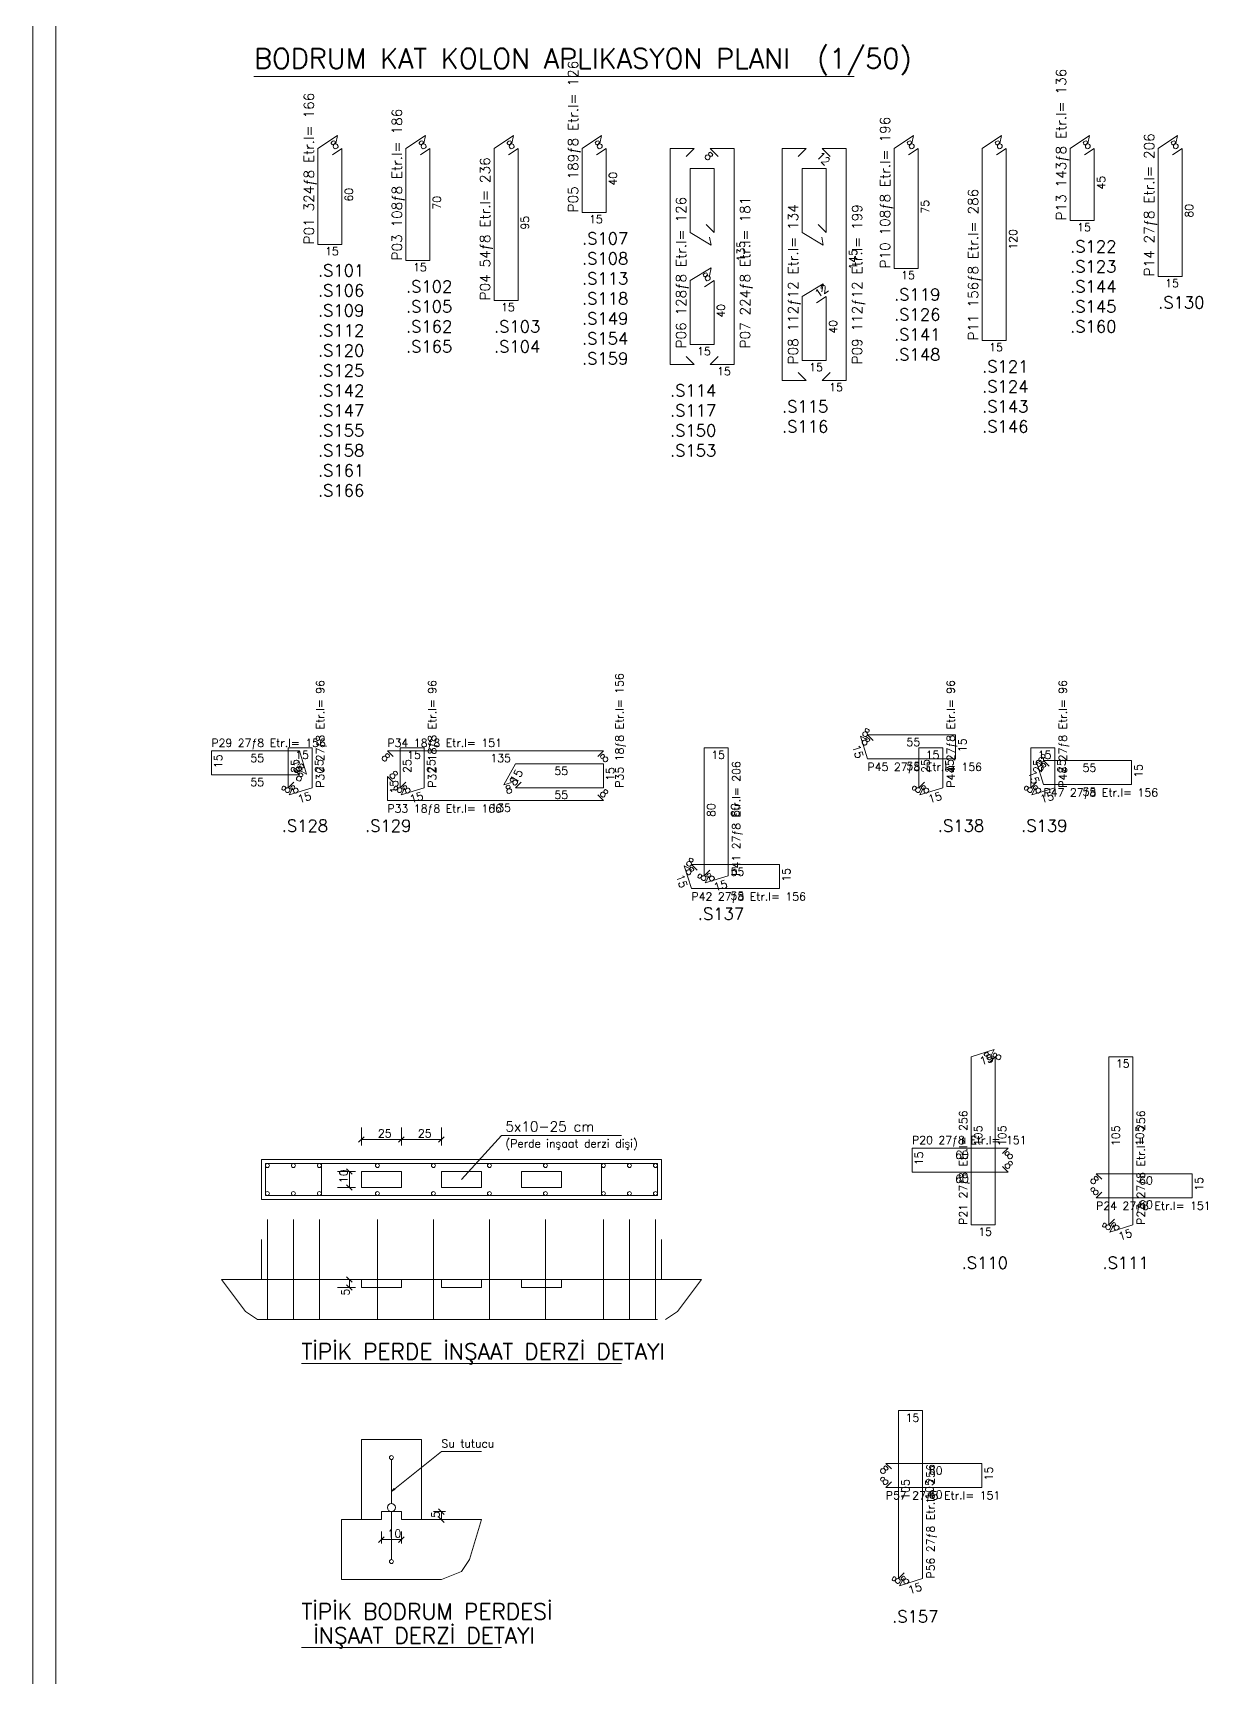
# Model space of a CAD drawing. Header units: inches. Extents: x -0.21 to 0.83, y 0.75 to 2.02.
# Drawn here: x -0.1554 to 0.1373, y 1.0603 to 1.4713 of the extents above; entities that cross this region are included whole.
import ezdxf

# ---------------------------------------------------------------- set-up
doc = ezdxf.new("R2010")
doc.units = ezdxf.units.IN
doc.header["$MEASUREMENT"] = 0
doc.linetypes.add('HIDDEN', pattern=[0.006, 0.002, -0.002, 0.002])
for name, color, linetype, lineweight in [('DONATI', 84, 'Continuous', 0), ('OLCU', 1, 'Continuous', 0), ('PENC2', 1, 'Continuous', 0), ('PENC3', 5, 'Continuous', 0), ('PENC4', 84, 'Continuous', 0), ('PENH2', 1, 'HIDDEN', 0), ('PENH3', 2, 'HIDDEN', 0)]:
    doc.layers.add(name, color=color, linetype=linetype, lineweight=lineweight)
doc.styles.add('RomanSTA', font='RomanSTA')

msp = doc.modelspace()

# ---------------------------------------------------------------- linework, layer by layer
at = {"layer": 'DONATI', "linetype": 'Continuous'}
for p, q in [((-0.08418, 1.44242), (-0.07934, 1.44562)), ((-0.07974, 1.44362), (-0.07934, 1.44562)), ((-0.06218, 1.44242), (-0.05734, 1.44562)), ((-0.05774, 1.44362), (-0.05734, 1.44562)), ((-0.04018, 1.44242), (-0.03534, 1.44562)), ((-0.03574, 1.44362), (-0.03534, 1.44562)), ((-0.01818, 1.44242), (-0.01334, 1.44562)), ((-0.01374, 1.44362), (-0.01334, 1.44562)), ((0.05982, 1.44242), (0.06466, 1.44562)), ((0.06426, 1.44362), (0.06466, 1.44562)), ((0.08182, 1.44242), (0.08666, 1.44562)), ((0.08626, 1.44362), (0.08666, 1.44562)), ((0.10382, 1.44242), (0.10866, 1.44562)), ((0.10826, 1.44362), (0.10866, 1.44562)), ((0.12582, 1.44242), (0.13066, 1.44562)), ((0.13026, 1.44362), (0.13066, 1.44562)), ((-0.08418, 1.44242), (-0.08418, 1.41842)), ((-0.08058, 1.44082), (-0.07818, 1.44242)), ((-0.07818, 1.41842), (-0.07818, 1.44242)), ((-0.06218, 1.44242), (-0.06218, 1.41442)), ((-0.05858, 1.44082), (-0.05618, 1.44242)), ((-0.05618, 1.41442), (-0.05618, 1.44242)), ((-0.04018, 1.44242), (-0.04018, 1.40442)), ((-0.03658, 1.44082), (-0.03418, 1.44242)), ((-0.03418, 1.40442), (-0.03418, 1.44242)), ((-0.01818, 1.44242), (-0.01818, 1.42642)), ((-0.01458, 1.44082), (-0.01218, 1.44242)), ((-0.01218, 1.42642), (-0.01218, 1.44242)), ((0.00382, 1.38842), (0.00382, 1.44242)), ((0.00382, 1.44242), (0.00982, 1.44242)), ((0.00782, 1.44042), (0.00982, 1.44242)), ((0.01982, 1.44242), (0.01382, 1.44242)), ((0.01382, 1.44242), (0.01582, 1.44042)), ((0.01982, 1.38842), (0.01982, 1.44242)), ((0.03182, 1.38442), (0.03182, 1.44242)), ((0.03182, 1.44242), (0.03782, 1.44242)), ((0.03582, 1.44042), (0.03782, 1.44242)), ((0.04782, 1.44242), (0.04182, 1.44242)), ((0.04182, 1.44242), (0.04382, 1.44042)), ((0.04782, 1.38442), (0.04782, 1.44242)), ((0.05982, 1.44242), (0.05982, 1.41242)), ((0.06342, 1.44082), (0.06582, 1.44242)), ((0.06582, 1.41242), (0.06582, 1.44242)), ((0.08182, 1.44242), (0.08182, 1.39442)), ((0.08542, 1.44082), (0.08782, 1.44242)), ((0.08782, 1.39442), (0.08782, 1.44242)), ((0.10382, 1.44242), (0.10382, 1.42442)), ((0.10742, 1.44082), (0.10982, 1.44242)), ((0.10982, 1.42442), (0.10982, 1.44242)), ((0.12582, 1.44242), (0.12582, 1.41042)), ((0.12942, 1.44082), (0.13182, 1.44242)), ((0.13182, 1.41042), (0.13182, 1.44242)), ((0.00882, 1.42142), (0.00882, 1.43742)), ((0.00882, 1.43742), (0.01482, 1.43742)), ((0.01482, 1.43742), (0.01482, 1.42142)), ((0.03682, 1.42142), (0.03682, 1.43742)), ((0.03682, 1.43742), (0.04282, 1.43742)), ((0.04282, 1.43742), (0.04282, 1.42142)), ((-0.01218, 1.42642), (-0.01818, 1.42642)), ((0.01282, 1.42342), (0.01482, 1.42142)), ((0.04082, 1.42342), (0.04282, 1.42142)), ((0.10982, 1.42442), (0.10382, 1.42442)), ((-0.07818, 1.41842), (-0.08418, 1.41842)), ((0.00882, 1.42142), (0.01412, 1.41822)), ((0.01412, 1.41822), (0.01372, 1.42022)), ((0.03682, 1.42142), (0.04212, 1.41822)), ((0.04212, 1.41822), (0.04172, 1.42022)), ((-0.05618, 1.41442), (-0.06218, 1.41442)), ((0.00882, 1.40942), (0.01412, 1.41262)), ((0.01412, 1.41262), (0.01372, 1.41062)), ((0.06582, 1.41242), (0.05982, 1.41242)), ((0.13182, 1.41042), (0.12582, 1.41042)), ((0.00882, 1.40942), (0.00882, 1.39342)), ((0.01242, 1.40782), (0.01482, 1.40942)), ((0.01482, 1.39342), (0.01482, 1.40942)), ((0.03682, 1.40542), (0.04212, 1.40862)), ((0.04212, 1.40862), (0.04172, 1.40662)), ((-0.03418, 1.40442), (-0.04018, 1.40442)), ((0.03682, 1.40542), (0.03682, 1.38942)), ((0.04042, 1.40382), (0.04282, 1.40542)), ((0.04282, 1.38942), (0.04282, 1.40542)), ((0.00882, 1.39342), (0.01482, 1.39342)), ((0.08782, 1.39442), (0.08182, 1.39442)), ((0.00782, 1.39042), (0.00982, 1.38842)), ((0.01382, 1.38842), (0.01582, 1.39042)), ((0.03682, 1.38942), (0.04282, 1.38942)), ((0.00382, 1.38842), (0.00982, 1.38842)), ((0.01982, 1.38842), (0.01382, 1.38842)), ((0.03582, 1.38642), (0.03782, 1.38442)), ((0.04182, 1.38442), (0.04382, 1.38642)), ((0.03182, 1.38442), (0.03782, 1.38442)), ((0.04782, 1.38442), (0.04182, 1.38442)), ((0.05139, 1.29552), (0.05316, 1.29462)), ((0.05139, 1.29552), (0.05317, 1.28982)), ((0.07517, 1.29582), (0.05317, 1.29582)), ((0.05317, 1.29582), (0.05458, 1.29442)), ((0.07517, 1.28982), (0.07517, 1.29582)), ((-0.08883, 1.29182), (-0.11083, 1.29182)), ((-0.11083, 1.29182), (-0.11083, 1.28582)), ((-0.08563, 1.29262), (-0.09163, 1.29262)), ((-0.09163, 1.29262), (-0.09163, 1.28262)), ((-0.08706, 1.28602), (-0.08883, 1.29182)), ((-0.08563, 1.28262), (-0.08563, 1.29262)), ((-0.01283, 1.29182), (-0.06683, 1.29182)), ((-0.06683, 1.29182), (-0.06542, 1.29042)), ((-0.05763, 1.29262), (-0.06363, 1.29262)), ((-0.06363, 1.29262), (-0.06363, 1.28262)), ((-0.05763, 1.28262), (-0.05763, 1.29262)), ((-0.01283, 1.29182), (-0.01425, 1.29042)), ((0.01837, 1.29262), (0.01237, 1.29262)), ((0.01237, 1.29262), (0.01237, 1.26062)), ((0.01837, 1.26062), (0.01837, 1.29262)), ((0.07197, 1.29262), (0.06597, 1.29262)), ((0.06597, 1.29262), (0.06597, 1.28262)), ((0.07197, 1.28262), (0.07197, 1.29262)), ((0.09997, 1.29262), (0.09397, 1.29262)), ((0.09397, 1.29262), (0.09397, 1.28262)), ((0.09997, 1.28262), (0.09997, 1.29262)), ((-0.08883, 1.28582), (-0.09025, 1.28722)), ((-0.08706, 1.28602), (-0.08883, 1.28702)), ((-0.03483, 1.28862), (-0.0377, 1.28332)), ((-0.01283, 1.28862), (-0.03483, 1.28862)), ((-0.01283, 1.28262), (-0.01283, 1.28862)), ((0.05317, 1.28982), (0.07517, 1.28982)), ((0.09539, 1.28912), (0.09716, 1.28822)), ((0.09539, 1.28912), (0.09717, 1.28342)), ((0.11917, 1.28942), (0.09717, 1.28942)), ((0.09717, 1.28942), (0.09858, 1.28802)), ((0.11917, 1.28342), (0.11917, 1.28942)), ((-0.11083, 1.28582), (-0.08883, 1.28582)), ((-0.09163, 1.28262), (-0.09022, 1.28402)), ((-0.09137, 1.28082), (-0.09043, 1.28262)), ((-0.09137, 1.28082), (-0.08563, 1.28262)), ((-0.06683, 1.28542), (-0.06542, 1.28402)), ((-0.06683, 1.28542), (-0.06683, 1.27942)), ((-0.06363, 1.28262), (-0.06222, 1.28402)), ((-0.06337, 1.28082), (-0.06243, 1.28262)), ((-0.06337, 1.28082), (-0.05763, 1.28262)), ((-0.0377, 1.28332), (-0.03579, 1.28392)), ((-0.03483, 1.28262), (-0.03342, 1.28402)), ((-0.03483, 1.28262), (-0.01283, 1.28262)), ((0.06597, 1.28262), (0.06738, 1.28402)), ((0.06623, 1.28082), (0.06717, 1.28262)), ((0.06623, 1.28082), (0.07197, 1.28262)), ((0.09397, 1.28262), (0.09538, 1.28402)), ((0.09423, 1.28082), (0.09517, 1.28262)), ((0.09423, 1.28082), (0.09997, 1.28262)), ((0.09717, 1.28342), (0.11917, 1.28342)), ((-0.06683, 1.27942), (-0.01283, 1.27942)), ((-0.01283, 1.27942), (-0.01425, 1.28082)), ((0.00739, 1.26312), (0.00916, 1.26222)), ((0.00739, 1.26312), (0.00917, 1.25742)), ((0.03117, 1.26342), (0.00917, 1.26342)), ((0.00917, 1.26342), (0.01058, 1.26202)), ((0.01237, 1.26062), (0.01378, 1.26202)), ((0.03117, 1.25742), (0.03117, 1.26342)), ((0.01263, 1.25882), (0.01357, 1.26062)), ((0.01263, 1.25882), (0.01837, 1.26062)), ((0.00917, 1.25742), (0.03117, 1.25742)), ((0.08484, 1.21715), (0.0791, 1.21535)), ((0.08484, 1.21715), (0.0839, 1.21535)), ((0.0791, 1.21535), (0.0791, 1.17335)), ((0.0851, 1.21535), (0.08369, 1.21395)), ((0.0851, 1.17335), (0.0851, 1.21535)), ((0.1195, 1.21535), (0.1135, 1.21535)), ((0.1135, 1.21535), (0.1135, 1.17335)), ((0.1195, 1.17335), (0.1195, 1.21535)), ((0.0883, 1.19255), (0.0643, 1.19255)), ((0.0643, 1.19255), (0.0643, 1.18655)), ((0.0883, 1.19255), (0.08689, 1.19115)), ((0.0883, 1.18655), (0.08689, 1.18795)), ((0.0643, 1.18655), (0.0883, 1.18655)), ((0.1343, 1.18615), (0.1103, 1.18615)), ((0.1103, 1.18615), (0.11172, 1.18475)), ((0.1343, 1.18015), (0.1343, 1.18615)), ((0.1103, 1.18015), (0.11172, 1.18155)), ((0.1103, 1.18015), (0.1343, 1.18015)), ((0.0791, 1.17335), (0.0851, 1.17335)), ((0.1135, 1.17335), (0.11492, 1.17475)), ((0.11377, 1.17155), (0.11471, 1.17335)), ((0.11377, 1.17155), (0.1195, 1.17335)), ((0.06694, 1.12694), (0.06094, 1.12694)), ((0.06094, 1.12694), (0.06094, 1.08494)), ((0.06694, 1.08494), (0.06694, 1.12694)), ((0.08174, 1.11374), (0.05774, 1.11374)), ((0.05774, 1.11374), (0.05916, 1.11234)), ((0.08174, 1.10774), (0.08174, 1.11374)), ((0.05774, 1.10774), (0.05916, 1.10914)), ((0.05774, 1.10774), (0.08174, 1.10774)), ((0.06094, 1.08494), (0.06236, 1.08634)), ((0.06121, 1.08314), (0.06214, 1.08494)), ((0.06121, 1.08314), (0.06694, 1.08494))]:
    msp.add_line(p, q, dxfattribs=at)
at = {"layer": 'OLCU', "linetype": 'Continuous'}
for p, q in [((-0.07332, 1.19319), (-0.07332, 1.19769)), ((-0.06332, 1.19319), (-0.06332, 1.19769)), ((-0.05332, 1.19319), (-0.05332, 1.19769)), ((-0.07402, 1.19399), (-0.07261, 1.19539)), ((-0.07332, 1.19469), (-0.06332, 1.19469)), ((-0.06402, 1.19399), (-0.06261, 1.19539)), ((-0.06332, 1.19469), (-0.05332, 1.19469)), ((-0.05402, 1.19399), (-0.05261, 1.19539)), ((-0.07482, 1.18669), (-0.07932, 1.18669)), ((-0.07561, 1.18599), (-0.07702, 1.18739)), ((-0.07632, 1.18669), (-0.07632, 1.18269)), ((-0.07482, 1.18269), (-0.07932, 1.18269)), ((-0.07561, 1.18199), (-0.07702, 1.18339)), ((-0.07482, 1.15969), (-0.07932, 1.15969)), ((-0.07561, 1.15899), (-0.07702, 1.16039)), ((-0.07632, 1.15969), (-0.07632, 1.15769)), ((-0.07482, 1.15769), (-0.07932, 1.15769)), ((-0.07561, 1.15699), (-0.07702, 1.15839)), ((-0.06582, 1.10669), (-0.06516, 1.10749)), ((-0.06582, 1.10669), (-0.06492, 1.10719)), ((-0.05232, 1.10169), (-0.05532, 1.10169)), ((-0.05261, 1.10099), (-0.05402, 1.10239)), ((-0.05332, 1.09969), (-0.05332, 1.10169)), ((-0.05232, 1.09969), (-0.05532, 1.09969)), ((-0.05261, 1.09899), (-0.05402, 1.10039)), ((-0.06902, 1.09399), (-0.06761, 1.09539)), ((-0.06832, 1.09369), (-0.06832, 1.09669)), ((-0.06832, 1.09469), (-0.06332, 1.09469)), ((-0.06402, 1.09399), (-0.06261, 1.09539)), ((-0.06332, 1.09369), (-0.06332, 1.09669))]:
    msp.add_line(p, q, dxfattribs=at)
at = {"layer": 'PENC2', "linetype": 'Continuous'}
for p, q in [((-0.04832, 1.18469), (-0.03832, 1.19569)), ((-0.03832, 1.19569), (-0.00832, 1.19569)), ((-0.09832, 1.18969), (0.00168, 1.18969)), ((-0.09832, 1.18969), (-0.09832, 1.17969)), ((0.00168, 1.18969), (0.00168, 1.17969)), ((-0.09832, 1.17969), (0.00168, 1.17969)), ((-0.09832, 1.16969), (-0.09832, 1.15969)), ((0.00168, 1.16969), (0.00168, 1.15969)), ((-0.07332, 1.09969), (-0.07332, 1.11969)), ((-0.05832, 1.09969), (-0.05832, 1.11969)), ((-0.06582, 1.10669), (-0.05332, 1.11669)), ((-0.05332, 1.11669), (-0.04332, 1.11669))]:
    msp.add_line(p, q, dxfattribs=at)
at = {"layer": 'PENC3', "linetype": 'Continuous'}
for p, q in [((-0.07332, 1.18669), (-0.06332, 1.18669)), ((-0.07332, 1.18669), (-0.07332, 1.18269)), ((-0.06332, 1.18669), (-0.06332, 1.18269)), ((-0.05332, 1.18669), (-0.04332, 1.18669)), ((-0.05332, 1.18669), (-0.05332, 1.18269)), ((-0.04332, 1.18669), (-0.04332, 1.18269)), ((-0.03332, 1.18669), (-0.02332, 1.18669)), ((-0.03332, 1.18669), (-0.03332, 1.18269)), ((-0.02332, 1.18669), (-0.02332, 1.18269)), ((-0.07332, 1.18269), (-0.06332, 1.18269)), ((-0.05332, 1.18269), (-0.04332, 1.18269)), ((-0.03332, 1.18269), (-0.02332, 1.18269)), ((-0.10832, 1.15969), (-0.07332, 1.15969)), ((-0.07332, 1.15969), (-0.07332, 1.15769)), ((-0.06332, 1.15969), (-0.05332, 1.15969)), ((-0.06332, 1.15969), (-0.06332, 1.15769)), ((-0.05332, 1.15969), (-0.05332, 1.15769)), ((-0.04332, 1.15969), (-0.03332, 1.15969)), ((-0.04332, 1.15969), (-0.04332, 1.15769)), ((-0.03332, 1.15969), (-0.03332, 1.15769)), ((-0.02332, 1.15969), (0.01168, 1.15969)), ((-0.02332, 1.15969), (-0.02332, 1.15769)), ((-0.07332, 1.15769), (-0.06332, 1.15769)), ((-0.05332, 1.15769), (-0.04332, 1.15769)), ((-0.03332, 1.15769), (-0.02332, 1.15769)), ((-0.06832, 1.09969), (-0.06832, 1.10169)), ((-0.06832, 1.10169), (-0.06332, 1.10169)), ((-0.06332, 1.10169), (-0.06332, 1.09969)), ((-0.07832, 1.08469), (-0.07832, 1.09969)), ((-0.07832, 1.09969), (-0.06832, 1.09969)), ((-0.06332, 1.09969), (-0.04332, 1.09969))]:
    msp.add_line(p, q, dxfattribs=at)
at = {"layer": 'PENC3'}
for points in [[(-0.15544, 1.95215), (-0.15544, 0.74675), (0.83473, 0.74675), (0.83473, 1.95215)], [(-0.14966, 1.94637), (-0.14966, 0.75254), (0.82895, 0.75254), (0.82895, 1.94637)]]:
    msp.add_lwpolyline(points, close=True, dxfattribs=at)
at = {"layer": 'PENC4', "linetype": 'Continuous'}
for p, q in [((-0.10018, 1.46042), (0.04982, 1.46042)), ((-0.09732, 1.18869), (0.00068, 1.18869)), ((-0.09732, 1.18869), (-0.09732, 1.18069)), ((-0.08332, 1.18869), (-0.08332, 1.18069)), ((-0.01332, 1.18869), (-0.01332, 1.18069)), ((0.00068, 1.18869), (0.00068, 1.18069)), ((-0.09732, 1.18069), (0.00068, 1.18069)), ((-0.09682, 1.17469), (-0.09682, 1.14969)), ((-0.09032, 1.17469), (-0.09032, 1.14969)), ((-0.08382, 1.17469), (-0.08382, 1.14969)), ((-0.06932, 1.17469), (-0.06932, 1.14969)), ((-0.05532, 1.17469), (-0.05532, 1.14969)), ((-0.04132, 1.17469), (-0.04132, 1.14969)), ((-0.02732, 1.17469), (-0.02732, 1.14969)), ((-0.01282, 1.17469), (-0.01282, 1.14969)), ((-0.00632, 1.17469), (-0.00632, 1.14969)), ((0.00018, 1.17469), (0.00018, 1.14969)), ((-0.08832, 1.13869), (-0.00832, 1.13869)), ((-0.06582, 1.11469), (-0.06582, 1.10369)), ((-0.06582, 1.10169), (-0.06582, 1.08969)), ((-0.08832, 1.06769), (-0.03832, 1.06769))]:
    msp.add_line(p, q, dxfattribs=at)
at = {"layer": 'PENC4'}
for centre, radius in [((-0.09682, 1.18819), 0.0005), ((-0.09032, 1.18819), 0.0005), ((-0.08382, 1.18819), 0.0005), ((-0.06932, 1.18819), 0.0005), ((-0.05532, 1.18819), 0.0005), ((-0.04132, 1.18819), 0.0005), ((-0.02732, 1.18819), 0.0005), ((-0.01282, 1.18819), 0.0005), ((-0.00632, 1.18819), 0.0005), ((0.00018, 1.18819), 0.0005), ((-0.09682, 1.18119), 0.0005), ((-0.09032, 1.18119), 0.0005), ((-0.08382, 1.18119), 0.0005), ((-0.06932, 1.18119), 0.0005), ((-0.05532, 1.18119), 0.0005), ((-0.04132, 1.18119), 0.0005), ((-0.02732, 1.18119), 0.0005), ((-0.01282, 1.18119), 0.0005), ((-0.00632, 1.18119), 0.0005), ((0.00018, 1.18119), 0.0005), ((-0.06582, 1.11519), 0.0005), ((-0.06582, 1.10269), 0.001), ((-0.06582, 1.08919), 0.0005)]:
    msp.add_circle(centre, radius, dxfattribs=at)
at = {"layer": 'PENH2', "linetype": 'HIDDEN'}
for p, q in [((-0.10832, 1.15969), (-0.10232, 1.15169)), ((0.00568, 1.15169), (0.01168, 1.15969)), ((-0.10232, 1.15169), (-0.09932, 1.14969)), ((0.00268, 1.14969), (0.00568, 1.15169)), ((-0.09932, 1.14969), (0.00268, 1.14969)), ((-0.07332, 1.11969), (-0.05832, 1.11969)), ((-0.04632, 1.08969), (-0.04332, 1.09969)), ((-0.04832, 1.08669), (-0.04632, 1.08969)), ((-0.05332, 1.08469), (-0.04832, 1.08669)), ((-0.07832, 1.08469), (-0.05332, 1.08469))]:
    msp.add_line(p, q, dxfattribs=at)
at = {"layer": 'PENH3', "linetype": 'HIDDEN'}
for p, q in [((-0.07332, 1.15969), (-0.06332, 1.15969)), ((-0.05332, 1.15969), (-0.04332, 1.15969)), ((-0.03332, 1.15969), (-0.02332, 1.15969))]:
    msp.add_line(p, q, dxfattribs=at)

# ---------------------------------------------------------------- texts
at = {"layer": 'OLCU', "style": 'RomanSTA'}
for p in [(-0.06921, 1.19519), (-0.05921, 1.19519)]:
    msp.add_text('25', height=0.002, dxfattribs=at).set_placement(p)
for s, p in [('10', (-0.07676, 1.18379)), ('5', (-0.07632, 1.15569))]:
    msp.add_text(s, height=0.002, rotation=90.0012, dxfattribs=at).set_placement(p)
at = {"layer": 'PENC2', "style": 'RomanSTA'}
for s, rotation, p in [('8', 34.0005, (-0.08018, 1.44202)), ('8', 34.0005, (-0.05818, 1.44202)), ('8', 34.0005, (-0.03618, 1.44202)), ('8', 34.0005, (-0.01418, 1.44202)), ('8', 34.0005, (0.06382, 1.44202)), ('8', 34.0005, (0.08582, 1.44202)), ('8', 34.0005, (0.10782, 1.44202)), ('8', 34.0005, (0.12982, 1.44202)), ('8', 315.0043, (0.01222, 1.44042)), ('12', 315.0043, (0.04022, 1.44042)), ('40', 90.0012, (-0.00945, 1.43312)), ('45', 90.0012, (0.11255, 1.43212)), ('60', 90.0012, (-0.07545, 1.42912)), ('70', 90.0012, (-0.05345, 1.42712)), ('75', 90.0012, (0.06855, 1.42612)), ('80', 90.0012, (0.13455, 1.42512)), ('95', 90.0012, (-0.03145, 1.42212)), ('15', 0.0049, (-0.01642, 1.42372)), ('15', 0.0049, (0.10558, 1.42172)), ('135', 90.0012, (0.02255, 1.41412)), ('120', 90.0012, (0.09055, 1.41712)), ('15', 0.0049, (-0.08242, 1.41572)), ('145', 90.0012, (0.05055, 1.41212)), ('15', 0.0049, (-0.06042, 1.41172)), ('8', 34.0005, (0.01282, 1.40902)), ('15', 0.0049, (0.06158, 1.40972)), ('12', 34.0005, (0.04082, 1.40502)), ('15', 0.0049, (0.12758, 1.40772)), ('15', 0.0049, (-0.03842, 1.40172)), ('40', 90.0012, (0.01755, 1.40012)), ('40', 90.0012, (0.04555, 1.39612)), ('15', 0.0049, (0.08358, 1.39172)), ('15', 0.0049, (0.01558, 1.38572)), ('15', 0.0049, (0.04358, 1.38172)), ('8', 315.0043, (0.05147, 1.29412)), ('8', 332.1944, (0.05158, 1.29592)), ('55', 0.0049, (0.06292, 1.29302)), ('15', 90.0012, (0.07789, 1.29152)), ('15', 90.0012, (-0.10811, 1.28752)), ('55', 0.0049, (-0.10108, 1.28902)), ('15', 0.0049, (-0.08988, 1.28982)), ('8', 315.0043, (-0.06853, 1.29012)), ('15', 0.0049, (-0.06188, 1.28982)), ('135', 0.0049, (-0.04108, 1.28902)), ('8', 45.0006, (-0.01255, 1.28872)), ('15', 0.0049, (0.01412, 1.28982)), ('15', 287.1938, (0.0493, 1.29302)), ('15', 0.0049, (0.06772, 1.28982)), ('8', 332.1944, (0.09558, 1.28952)), ('15', 0.0049, (0.09572, 1.28982)), ('25', 90.0012, (-0.08891, 1.28632)), ('15', 287.0039, (-0.09092, 1.28932)), ('8', 315.0043, (-0.08997, 1.28752)), ('25', 90.0012, (-0.08291, 1.28632)), ('8', 315.0043, (-0.06655, 1.28572)), ('25', 90.0012, (-0.06091, 1.28632)), ('25', 90.0012, (-0.05491, 1.28632)), ('15', 61.0008, (-0.03449, 1.28352)), ('55', 0.0049, (-0.02508, 1.28582)), ('15', 90.0012, (-0.01011, 1.28432)), ('25', 90.0012, (0.06869, 1.28632)), ('25', 90.0012, (0.07469, 1.28632)), ('15', 287.1938, (0.0933, 1.28662)), ('25', 90.0012, (0.09669, 1.28632)), ('8', 315.0043, (0.09547, 1.28772)), ('25', 90.0012, (0.10269, 1.28632)), ('55', 0.0049, (0.10692, 1.28662)), ('15', 90.0012, (0.12189, 1.28512)), ('8', 62.192, (-0.09172, 1.28102)), ('8', 45.0006, (-0.08994, 1.28092)), ('8', 332.1969, (-0.08995, 1.28482)), ('15', 90.0012, (-0.06411, 1.28112)), ('8', 62.192, (-0.06372, 1.28102)), ('8', 45.0006, (-0.06194, 1.28092)), ('8', 16.3561, (-0.03703, 1.28102)), ('8', 44.9923, (-0.03511, 1.28292)), ('8', 62.192, (0.06588, 1.28102)), ('8', 45.0006, (0.06766, 1.28092)), ('8', 62.192, (0.09388, 1.28102)), ('8', 45.0006, (0.09566, 1.28092)), ('15', 17.1914, (-0.08889, 1.27872)), ('15', 17.1914, (-0.06089, 1.27872)), ('55', 359.9966, (-0.02508, 1.27982)), ('8', 315.0043, (-0.01397, 1.28112)), ('80', 90.0012, (0.01509, 1.27532)), ('80', 90.0012, (0.02109, 1.27532)), ('15', 17.1914, (0.06871, 1.27872)), ('15', 17.1914, (0.09671, 1.27872)), ('8', 315.0043, (0.00747, 1.26172)), ('8', 332.1944, (0.00758, 1.26352)), ('55', 0.0049, (0.01892, 1.26062)), ('15', 90.0012, (0.03389, 1.25912)), ('15', 287.1938, (0.0053, 1.26062)), ('8', 62.192, (0.01228, 1.25902)), ('8', 45.0006, (0.01406, 1.25892)), ('15', 17.1914, (0.01511, 1.25672)), ('15', 17.0002, (0.08157, 1.21325)), ('8', 45.0006, (0.08341, 1.21425)), ('8', 62.1896, (0.08602, 1.21425)), ('15', 0.0049, (0.11526, 1.21265)), ('105', 90.0012, (0.08183, 1.19305)), ('105', 90.0012, (0.08783, 1.19305)), ('105', 90.0012, (0.11623, 1.19305)), ('105', 90.0012, (0.12223, 1.19305)), ('15', 90.0012, (0.06703, 1.18825)), ('60', 0.0049, (0.07506, 1.18985)), ('8', 45.0006, (0.08858, 1.18945)), ('8', 315.0043, (0.08717, 1.18825)), ('8', 315.0043, (0.10861, 1.18445)), ('60', 0.0049, (0.12106, 1.18345)), ('15', 90.0012, (0.13703, 1.18185)), ('8', 45.0006, (0.11002, 1.18045)), ('8', 62.192, (0.11342, 1.17175)), ('8', 45.0006, (0.1152, 1.17165)), ('15', 17.1914, (0.11625, 1.16945)), ('15', 0.0049, (0.06269, 1.12414)), ('8', 315.0043, (0.05605, 1.11204)), ('8', 45.0006, (0.05746, 1.10804)), ('60', 0.0049, (0.06849, 1.11094)), ('15', 90.0012, (0.08447, 1.10944)), ('105', 90.0012, (0.06367, 1.10464)), ('105', 90.0012, (0.06967, 1.10464)), ('8', 62.192, (0.06086, 1.08334)), ('8', 45.0006, (0.06264, 1.08324)), ('15', 17.1914, (0.06369, 1.08104))]:
    msp.add_text(s, height=0.002, rotation=rotation, dxfattribs=at).set_placement(p)
for s, p in [('15', (0.01058, 1.39072)), ('15', (0.03858, 1.38672)), ('55', (0.06292, 1.28702)), ('55', (-0.10108, 1.28302)), ('55', (0.10692, 1.28062)), ('135', (-0.04108, 1.27662)), ('55', (0.01892, 1.25462)), ('(Perde inşaat derzi dişi)', (-0.03732, 1.19269)), ('60', (0.07506, 1.18385)), ('60', (0.12106, 1.17745)), ('15', (0.08086, 1.17065)), ('60', (0.06849, 1.10494))]:
    msp.add_text(s, height=0.002, dxfattribs=at).set_placement(p)
at = {"layer": 'PENC3', "style": 'RomanSTA'}
for s, height, rotation, p in [('P05 189ƒ8 Etr.l= 126', 0.0025, 90.0012, (-0.01918, 1.42642)), ('P13 143ƒ8 Etr.l= 136', 0.0025, 90.0012, (0.10282, 1.42442)), ('P01 324ƒ8 Etr.l= 166', 0.0025, 90.0012, (-0.08518, 1.41842)), ('P03 108ƒ8 Etr.l= 186', 0.0025, 90.0012, (-0.06318, 1.41442)), ('P10 108ƒ8 Etr.l= 196', 0.0025, 90.0012, (0.05882, 1.41242)), ('P14 27ƒ8 Etr.l= 206', 0.0025, 90.0012, (0.12482, 1.41042)), ('P04 54ƒ8 Etr.l= 236', 0.0025, 90.0012, (-0.04118, 1.40442)), ('P11 156ƒ8 Etr.l= 286', 0.0025, 90.0012, (0.08082, 1.39442)), ('P06 128ƒ8 Etr.l= 126', 0.0025, 90.0012, (0.00782, 1.39242)), ('P07 224ƒ8 Etr.l= 181', 0.0025, 90.0012, (0.02382, 1.39242)), ('P08 112ƒ12 Etr.l= 134', 0.0025, 90.0012, (0.03582, 1.38842)), ('P09 112ƒ12 Etr.l= 199', 0.0025, 90.0012, (0.05182, 1.38842)), ('P30 27ƒ8 Etr.l= 96', 0.002, 90.0012, (-0.08263, 1.28262)), ('P32 18ƒ8 Etr.l= 96', 0.002, 90.0012, (-0.05463, 1.28262)), ('P35 18ƒ8 Etr.l= 156', 0.002, 90.0012, (-0.00783, 1.28262)), ('P44 27ƒ8 Etr.l= 96', 0.002, 90.0012, (0.07497, 1.28262)), ('P48 27ƒ8 Etr.l= 96', 0.002, 90.0012, (0.10297, 1.28262)), ('P29 27ƒ8 Etr.l= 156', 0.002, 0.0049, (-0.11083, 1.29282)), ('P34 18ƒ8 Etr.l= 151', 0.002, 0.0049, (-0.06683, 1.29282)), ('P41 27ƒ8 Etr.l= 206', 0.002, 90.0012, (0.02137, 1.26062)), ('P21 27ƒ8 Etr.l= 256', 0.002, 90.0012, (0.0781, 1.17335)), ('P23 27ƒ8 Etr.l= 256', 0.002, 90.0012, (0.1225, 1.17335)), ('P20 27ƒ8 Etr.l= 151', 0.002, 0.0049, (0.0643, 1.19355)), ('P56 27ƒ8 Etr.l= 256', 0.002, 90.0012, (0.06994, 1.08494)), ('5', 0.002, 90.0012, (-0.05382, 1.10009))]:
    msp.add_text(s, height=height, rotation=rotation, dxfattribs=at).set_placement(p)
for s, height, p in [('.S107', 0.003, (-0.01818, 1.41842)), ('.S122', 0.003, (0.10382, 1.41642)), ('.S108', 0.003, (-0.01818, 1.41342)), ('.S123', 0.003, (0.10382, 1.41142)), ('.S101', 0.003, (-0.08418, 1.41042)), ('.S113', 0.003, (-0.01818, 1.40842)), ('.S106', 0.003, (-0.08418, 1.40542)), ('.S102', 0.003, (-0.06218, 1.40642)), ('.S118', 0.003, (-0.01818, 1.40342)), ('.S119', 0.003, (0.05982, 1.40442)), ('.S144', 0.003, (0.10382, 1.40642)), ('.S109', 0.003, (-0.08418, 1.40042)), ('.S105', 0.003, (-0.06218, 1.40142)), ('.S126', 0.003, (0.05982, 1.39942)), ('.S145', 0.003, (0.10382, 1.40142)), ('.S130', 0.003, (0.12582, 1.40242)), ('.S112', 0.003, (-0.08418, 1.39542)), ('.S162', 0.003, (-0.06218, 1.39642)), ('.S103', 0.003, (-0.04018, 1.39642)), ('.S149', 0.003, (-0.01818, 1.39842)), ('.S160', 0.003, (0.10382, 1.39642)), ('.S120', 0.003, (-0.08418, 1.39042)), ('.S165', 0.003, (-0.06218, 1.39142)), ('.S104', 0.003, (-0.04018, 1.39142)), ('.S154', 0.003, (-0.01818, 1.39342)), ('.S141', 0.003, (0.05982, 1.39442)), ('.S159', 0.003, (-0.01818, 1.38842)), ('.S148', 0.003, (0.05982, 1.38942)), ('.S121', 0.003, (0.08182, 1.38642)), ('.S125', 0.003, (-0.08418, 1.38542)), ('.S142', 0.003, (-0.08418, 1.38042)), ('.S114', 0.003, (0.00382, 1.38042)), ('.S124', 0.003, (0.08182, 1.38142)), ('.S147', 0.003, (-0.08418, 1.37542)), ('.S117', 0.003, (0.00382, 1.37542)), ('.S115', 0.003, (0.03182, 1.37642)), ('.S143', 0.003, (0.08182, 1.37642)), ('.S155', 0.003, (-0.08418, 1.37042)), ('.S150', 0.003, (0.00382, 1.37042)), ('.S116', 0.003, (0.03182, 1.37142)), ('.S146', 0.003, (0.08182, 1.37142)), ('.S158', 0.003, (-0.08418, 1.36542)), ('.S153', 0.003, (0.00382, 1.36542)), ('.S161', 0.003, (-0.08418, 1.36042)), ('.S166', 0.003, (-0.08418, 1.35542)), ('P45 27ƒ8 Etr.l= 156', 0.002, (0.05317, 1.28682)), ('P47 27ƒ8 Etr.l= 156', 0.002, (0.09717, 1.28042)), ('P33 18ƒ8 Etr.l= 166', 0.002, (-0.06683, 1.27642)), ('.S128', 0.003, (-0.09323, 1.27162)), ('.S129', 0.003, (-0.07243, 1.27162)), ('.S138', 0.003, (0.07077, 1.27162)), ('.S139', 0.003, (0.09157, 1.27162)), ('P42 27ƒ8 Etr.l= 156', 0.002, (0.00917, 1.25442)), ('.S137', 0.003, (0.01077, 1.24962)), ('5x10-25 cm', 0.0025, (-0.03732, 1.19669)), ('P24 27ƒ8 Etr.l= 151', 0.002, (0.11031, 1.17715)), ('.S110', 0.003, (0.0767, 1.16235)), ('.S111', 0.003, (0.1119, 1.16235)), ('Su tutucu', 0.002, (-0.05332, 1.11769)), ('P57 27ƒ8 Etr.l= 151', 0.002, (0.05774, 1.10474)), ('10', 0.002, (-0.06681, 1.09519)), ('.S157', 0.003, (0.05934, 1.07394))]:
    msp.add_text(s, height=height, dxfattribs=at).set_placement(p)
at = {"layer": 'PENC4', "style": 'RomanSTA'}
for s, height, p in [('BODRUM KAT KOLON APLIKASYON PLANI  (1/50)', 0.005, (-0.10018, 1.46242)), ('TİPİK PERDE İNŞAAT DERZİ DETAYI', 0.004, (-0.08832, 1.13969)), ('TİPİK BODRUM PERDESİ', 0.004, (-0.08832, 1.07469)), ('İNŞAAT DERZİ DETAYI', 0.004, (-0.08532, 1.06869))]:
    msp.add_text(s, height=height, dxfattribs=at).set_placement(p)

doc.saveas('drawing.dxf')
